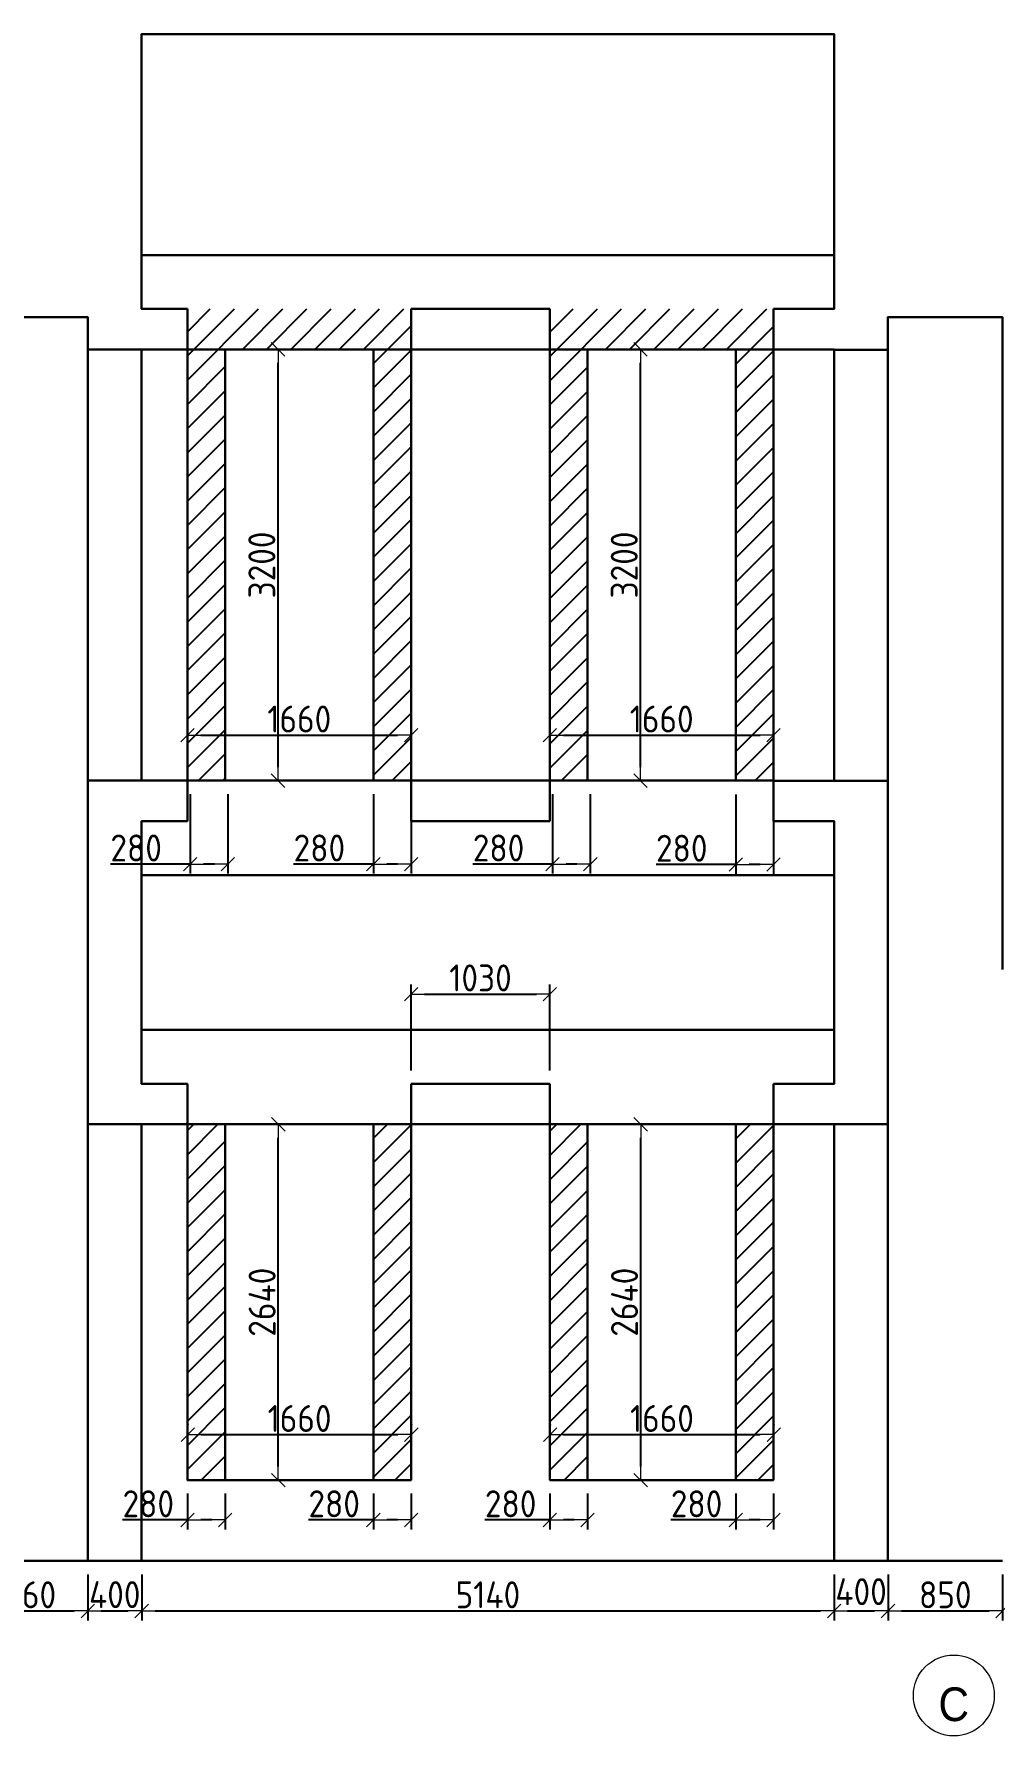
# Model space of a CAD drawing. Header units: millimetres. Extents: x 209 to 1046824, y -77613 to 504101.
# Drawn here: x 179922 to 187055, y -45284 to -32655 of the extents above; entities that cross this region are included whole.
import ezdxf

# ---------------------------------------------------------------- set-up
doc = ezdxf.new("R2010")
doc.units = ezdxf.units.MM
doc.layers.add('Оси-1', color=7, linetype='Continuous', lineweight=20, true_color=0xaaaaaa)
doc.layers.add('Оси-2', color=7, linetype='Continuous', lineweight=9, true_color=0xaaaaaa)
for name, color, linetype, lineweight in [('Основные линии', 7, 'Continuous', 30), ('Размеры', 7, 'Continuous', 15), ('Таблица', 7, 'Continuous', 15), ('Штриховка', 7, 'Continuous', 25)]:
    doc.layers.add(name, color=color, linetype=linetype, lineweight=lineweight)
doc.styles.add('Arial', font='arial.ttf', dxfattribs={"width": 0.9, "height": 500})
doc.styles.add('СПДС', font='isocpeur.ttf', dxfattribs={"width": 0.9})
doc.dimstyles.new('Размера А3', dxfattribs={"dimtxt": 200, "dimasz": 100, "dimexe": 70, "dimexo": 100, "dimgap": 20, "dimtad": 1, "dimdec": 0, "dimrnd": 10, "dimzin": 0, "dimdsep": 46, "dimtxsty": 'СПДС', "dimblk": 'ARROWHEAD_6', "dimcen": 1, "dimclrd": 256, "dimclre": 256, "dimclrt": 256, "dimazin": 0, "dimtfac": 1, "dimtdec": 0, "dimtmove": 2, "dimatfit": 3, "dimfxl": 1, "dimtolj": 1, "dimtzin": 0, "dimarcsym": 0})

# ---------------------------------------------------------------- blocks, each defined once
blk = doc.blocks.new('ARROWHEAD_6')
at = {"color": 0, "linetype": 'Continuous'}
for p, q in [((0, 0), (-1, 0)), ((-0.5, -0.5), (0.5, 0.5))]:
    blk.add_line(p, q, dxfattribs=at)
blk = doc.blocks.new('*D596')
at = {"layer": 'Defpoints', "color": 0, "transparency": 16777216}
for p in [(181534, -34995), (181733, -34995), (181534, -38195)]:
    blk.add_point(p, dxfattribs=at)
at = {"layer": 'Размеры', "lineweight": -2, "transparency": 16777216}
for p, q in [((181634, -34995), (181803, -34995)), ((181733, -38095), (181733, -35095)), ((181634, -38195), (181803, -38195))]:
    blk.add_line(p, q, dxfattribs=at)
at = {"layer": 'Размеры', "lineweight": -2, "transparency": 16777216, "xscale": 100, "yscale": 100, "zscale": 100}
for p, rotation in [((181733, -34995), 90), ((181733, -38195), 270)]:
    blk.add_blockref('ARROWHEAD_6', p, dxfattribs=dict(at, rotation=rotation))
at = {"layer": 'Размеры', "lineweight": 15, "transparency": 16777216, "insert": (181613, -36595), "char_height": 200, "attachment_point": 5, "rotation": 90, "style": 'СПДС'}
blk.add_mtext('\\A1;3200', dxfattribs=at)
blk = doc.blocks.new('*D597')
at = {"layer": 'Defpoints', "color": 0, "transparency": 16777216}
for p in [(184224, -34995), (184423, -34995), (184224, -38195)]:
    blk.add_point(p, dxfattribs=at)
at = {"layer": 'Размеры', "lineweight": -2, "transparency": 16777216}
for p, q in [((184324, -34995), (184493, -34995)), ((184423, -38095), (184423, -35095)), ((184324, -38195), (184493, -38195))]:
    blk.add_line(p, q, dxfattribs=at)
at = {"layer": 'Размеры', "lineweight": -2, "transparency": 16777216, "xscale": 100, "yscale": 100, "zscale": 100}
for p, rotation in [((184423, -34995), 90), ((184423, -38195), 270)]:
    blk.add_blockref('ARROWHEAD_6', p, dxfattribs=dict(at, rotation=rotation))
at = {"layer": 'Размеры', "lineweight": 15, "transparency": 16777216, "insert": (184303, -36595), "char_height": 200, "attachment_point": 5, "rotation": 90, "style": 'СПДС'}
blk.add_mtext('\\A1;3200', dxfattribs=at)
blk = doc.blocks.new('*D626')
at = {"layer": 'Defpoints', "color": 0, "transparency": 16777216}
for p in [(181061, -37883), (182721, -37858), (182721, -37883)]:
    blk.add_point(p, dxfattribs=at)
at = {"layer": 'Размеры', "lineweight": -2, "transparency": 16777216}
for p, q in [((181061, -37783), (181061, -37788)), ((181161, -37858), (182621, -37858)), ((182721, -37783), (182721, -37788))]:
    blk.add_line(p, q, dxfattribs=at)
at = {"layer": 'Размеры', "lineweight": -2, "transparency": 16777216, "xscale": 100, "yscale": 100, "zscale": 100, "rotation": 180}
blk.add_blockref('ARROWHEAD_6', (181061, -37858), dxfattribs=at)
at = {"layer": 'Размеры', "lineweight": -2, "transparency": 16777216, "xscale": 100, "yscale": 100, "zscale": 100}
blk.add_blockref('ARROWHEAD_6', (182721, -37858), dxfattribs=at)
at = {"layer": 'Размеры', "lineweight": 15, "transparency": 16777216, "insert": (181891, -37738), "char_height": 200, "attachment_point": 5, "style": 'СПДС'}
blk.add_mtext('\\A1;1660', dxfattribs=at)
blk = doc.blocks.new('*D607')
at = {"layer": 'Defpoints', "color": 0, "transparency": 16777216}
for p in [(182723, -43048), (181063, -43073), (182723, -43073)]:
    blk.add_point(p, dxfattribs=at)
at = {"layer": 'Размеры', "lineweight": -2, "transparency": 16777216}
for p, q in [((181063, -42973), (181063, -42978)), ((181163, -43048), (182623, -43048)), ((182723, -42973), (182723, -42978))]:
    blk.add_line(p, q, dxfattribs=at)
at = {"layer": 'Размеры', "lineweight": -2, "transparency": 16777216, "xscale": 100, "yscale": 100, "zscale": 100, "rotation": 180}
blk.add_blockref('ARROWHEAD_6', (181063, -43048), dxfattribs=at)
at = {"layer": 'Размеры', "lineweight": -2, "transparency": 16777216, "xscale": 100, "yscale": 100, "zscale": 100}
blk.add_blockref('ARROWHEAD_6', (182723, -43048), dxfattribs=at)
at = {"layer": 'Размеры', "lineweight": 15, "transparency": 16777216, "insert": (181893, -42928), "char_height": 200, "attachment_point": 5, "style": 'СПДС'}
blk.add_mtext('\\A1;1660', dxfattribs=at)
blk = doc.blocks.new('*D608')
at = {"layer": 'Defpoints', "color": 0, "transparency": 16777216}
for p in [(181537, -40745), (181735, -40745), (181537, -43385)]:
    blk.add_point(p, dxfattribs=at)
at = {"layer": 'Размеры', "lineweight": -2, "transparency": 16777216}
for p, q in [((181637, -40745), (181805, -40745)), ((181735, -43285), (181735, -40845)), ((181637, -43385), (181805, -43385))]:
    blk.add_line(p, q, dxfattribs=at)
at = {"layer": 'Размеры', "lineweight": -2, "transparency": 16777216, "xscale": 100, "yscale": 100, "zscale": 100}
for p, rotation in [((181735, -40745), 90), ((181735, -43385), 270)]:
    blk.add_blockref('ARROWHEAD_6', p, dxfattribs=dict(at, rotation=rotation))
at = {"layer": 'Размеры', "lineweight": 15, "transparency": 16777216, "insert": (181615, -42065), "char_height": 200, "attachment_point": 5, "rotation": 90, "style": 'СПДС'}
blk.add_mtext('\\A1;2640', dxfattribs=at)
blk = doc.blocks.new('*D609')
at = {"layer": 'Defpoints', "color": 0, "transparency": 16777216}
for p in [(181537, -40745), (181735, -40745), (181537, -43385)]:
    blk.add_point(p, dxfattribs=at)
at = {"layer": 'Размеры', "lineweight": -2, "transparency": 16777216}
for p, q in [((181637, -40745), (181805, -40745)), ((181735, -43285), (181735, -40845)), ((181637, -43385), (181805, -43385))]:
    blk.add_line(p, q, dxfattribs=at)
at = {"layer": 'Размеры', "lineweight": -2, "transparency": 16777216, "xscale": 100, "yscale": 100, "zscale": 100}
for p, rotation in [((181735, -40745), 90), ((181735, -43385), 270)]:
    blk.add_blockref('ARROWHEAD_6', p, dxfattribs=dict(at, rotation=rotation))
at = {"layer": 'Размеры', "lineweight": 15, "transparency": 16777216, "insert": (181615, -42065), "char_height": 200, "attachment_point": 5, "rotation": 90, "style": 'СПДС'}
blk.add_mtext('\\A1;2640', dxfattribs=at)
blk = doc.blocks.new('*D610')
at = {"layer": 'Defpoints', "color": 0, "transparency": 16777216}
for p in [(185413, -43048), (183753, -43073), (185413, -43073)]:
    blk.add_point(p, dxfattribs=at)
at = {"layer": 'Размеры', "lineweight": -2, "transparency": 16777216}
for p, q in [((183753, -42973), (183753, -42978)), ((183853, -43048), (185313, -43048)), ((185413, -42973), (185413, -42978))]:
    blk.add_line(p, q, dxfattribs=at)
at = {"layer": 'Размеры', "lineweight": -2, "transparency": 16777216, "xscale": 100, "yscale": 100, "zscale": 100, "rotation": 180}
blk.add_blockref('ARROWHEAD_6', (183753, -43048), dxfattribs=at)
at = {"layer": 'Размеры', "lineweight": -2, "transparency": 16777216, "xscale": 100, "yscale": 100, "zscale": 100}
blk.add_blockref('ARROWHEAD_6', (185413, -43048), dxfattribs=at)
at = {"layer": 'Размеры', "lineweight": 15, "transparency": 16777216, "insert": (184583, -42928), "char_height": 200, "attachment_point": 5, "style": 'СПДС'}
blk.add_mtext('\\A1;1660', dxfattribs=at)
blk = doc.blocks.new('*D611')
at = {"layer": 'Defpoints', "color": 0, "transparency": 16777216}
for p in [(184227, -40745), (184425, -40745), (184227, -43385)]:
    blk.add_point(p, dxfattribs=at)
at = {"layer": 'Размеры', "lineweight": -2, "transparency": 16777216}
for p, q in [((184327, -40745), (184495, -40745)), ((184425, -43285), (184425, -40845)), ((184327, -43385), (184495, -43385))]:
    blk.add_line(p, q, dxfattribs=at)
at = {"layer": 'Размеры', "lineweight": -2, "transparency": 16777216, "xscale": 100, "yscale": 100, "zscale": 100}
for p, rotation in [((184425, -40745), 90), ((184425, -43385), 270)]:
    blk.add_blockref('ARROWHEAD_6', p, dxfattribs=dict(at, rotation=rotation))
at = {"layer": 'Размеры', "lineweight": 15, "transparency": 16777216, "insert": (184305, -42065), "char_height": 200, "attachment_point": 5, "rotation": 90, "style": 'СПДС'}
blk.add_mtext('\\A1;2640', dxfattribs=at)
blk = doc.blocks.new('*D612')
at = {"layer": 'Defpoints', "color": 0, "transparency": 16777216}
for p in [(184227, -40745), (184425, -40745), (184227, -43385)]:
    blk.add_point(p, dxfattribs=at)
at = {"layer": 'Размеры', "lineweight": -2, "transparency": 16777216}
for p, q in [((184327, -40745), (184495, -40745)), ((184425, -43285), (184425, -40845)), ((184327, -43385), (184495, -43385))]:
    blk.add_line(p, q, dxfattribs=at)
at = {"layer": 'Размеры', "lineweight": -2, "transparency": 16777216, "xscale": 100, "yscale": 100, "zscale": 100}
for p, rotation in [((184425, -40745), 90), ((184425, -43385), 270)]:
    blk.add_blockref('ARROWHEAD_6', p, dxfattribs=dict(at, rotation=rotation))
at = {"layer": 'Размеры', "lineweight": 15, "transparency": 16777216, "insert": (184305, -42065), "char_height": 200, "attachment_point": 5, "rotation": 90, "style": 'СПДС'}
blk.add_mtext('\\A1;2640', dxfattribs=at)
blk = doc.blocks.new('*D623')
at = {"layer": 'Defpoints', "color": 0, "transparency": 16777216}
for p in [(183751, -37883), (185411, -37858), (185411, -37883)]:
    blk.add_point(p, dxfattribs=at)
at = {"layer": 'Размеры', "lineweight": -2, "transparency": 16777216}
for p, q in [((183751, -37783), (183751, -37788)), ((183851, -37858), (185311, -37858)), ((185411, -37783), (185411, -37788))]:
    blk.add_line(p, q, dxfattribs=at)
at = {"layer": 'Размеры', "lineweight": -2, "transparency": 16777216, "xscale": 100, "yscale": 100, "zscale": 100, "rotation": 180}
blk.add_blockref('ARROWHEAD_6', (183751, -37858), dxfattribs=at)
at = {"layer": 'Размеры', "lineweight": -2, "transparency": 16777216, "xscale": 100, "yscale": 100, "zscale": 100}
blk.add_blockref('ARROWHEAD_6', (185411, -37858), dxfattribs=at)
at = {"layer": 'Размеры', "lineweight": 15, "transparency": 16777216, "insert": (184581, -37738), "char_height": 200, "attachment_point": 5, "style": 'СПДС'}
blk.add_mtext('\\A1;1660', dxfattribs=at)
blk = doc.blocks.new('*D679')
at = {"layer": 'Defpoints', "color": 0, "transparency": 16777216}
for p in [(180321, -43985), (180721, -43985), (180721, -44356)]:
    blk.add_point(p, dxfattribs=at)
at = {"layer": 'Размеры', "lineweight": -2, "transparency": 16777216}
for p, q in [((180321, -44085), (180321, -44426)), ((180721, -44085), (180721, -44426)), ((180421, -44356), (180621, -44356))]:
    blk.add_line(p, q, dxfattribs=at)
at = {"layer": 'Размеры', "lineweight": -2, "transparency": 16777216, "xscale": 100, "yscale": 100, "zscale": 100, "rotation": 180}
blk.add_blockref('ARROWHEAD_6', (180321, -44356), dxfattribs=at)
at = {"layer": 'Размеры', "lineweight": -2, "transparency": 16777216, "xscale": 100, "yscale": 100, "zscale": 100}
blk.add_blockref('ARROWHEAD_6', (180721, -44356), dxfattribs=at)
at = {"layer": 'Размеры', "lineweight": 15, "transparency": 16777216, "insert": (180521, -44235), "char_height": 200, "attachment_point": 5, "style": 'СПДС'}
blk.add_mtext('\\A1;400', dxfattribs=at)
blk = doc.blocks.new('*D680')
at = {"layer": 'Defpoints', "color": 0, "transparency": 16777216}
for p in [(180721, -43985), (185861, -43985), (185861, -44356)]:
    blk.add_point(p, dxfattribs=at)
at = {"layer": 'Размеры', "lineweight": -2, "transparency": 16777216}
for p, q in [((180721, -44085), (180721, -44426)), ((185861, -44085), (185861, -44426)), ((180821, -44356), (185761, -44356))]:
    blk.add_line(p, q, dxfattribs=at)
at = {"layer": 'Размеры', "lineweight": -2, "transparency": 16777216, "xscale": 100, "yscale": 100, "zscale": 100, "rotation": 180}
blk.add_blockref('ARROWHEAD_6', (180721, -44356), dxfattribs=at)
at = {"layer": 'Размеры', "lineweight": -2, "transparency": 16777216, "xscale": 100, "yscale": 100, "zscale": 100}
blk.add_blockref('ARROWHEAD_6', (185861, -44356), dxfattribs=at)
at = {"layer": 'Размеры', "lineweight": 15, "transparency": 16777216, "insert": (183291, -44236), "char_height": 200, "attachment_point": 5, "style": 'СПДС'}
blk.add_mtext('\\A1;5140', dxfattribs=at)
blk = doc.blocks.new('*D681')
at = {"layer": 'Defpoints', "color": 0, "transparency": 16777216}
for p in [(185861, -43985), (186261, -43985), (186261, -44356)]:
    blk.add_point(p, dxfattribs=at)
at = {"layer": 'Размеры', "lineweight": -2, "transparency": 16777216}
for p, q in [((185861, -44085), (185861, -44426)), ((186261, -44085), (186261, -44426)), ((185961, -44356), (186161, -44356))]:
    blk.add_line(p, q, dxfattribs=at)
at = {"layer": 'Размеры', "lineweight": -2, "transparency": 16777216, "xscale": 100, "yscale": 100, "zscale": 100, "rotation": 180}
blk.add_blockref('ARROWHEAD_6', (185861, -44356), dxfattribs=at)
at = {"layer": 'Размеры', "lineweight": -2, "transparency": 16777216, "xscale": 100, "yscale": 100, "zscale": 100}
blk.add_blockref('ARROWHEAD_6', (186261, -44356), dxfattribs=at)
at = {"layer": 'Размеры', "lineweight": 15, "transparency": 16777216, "insert": (186061, -44213), "char_height": 200, "attachment_point": 5, "style": 'СПДС'}
blk.add_mtext('\\A1;400', dxfattribs=at)
blk = doc.blocks.new('*D682')
at = {"layer": 'Defpoints', "color": 0, "transparency": 16777216}
for p in [(186261, -43985), (187111, -43985), (187111, -44356)]:
    blk.add_point(p, dxfattribs=at)
at = {"layer": 'Размеры', "lineweight": -2, "transparency": 16777216}
for p, q in [((186261, -44085), (186261, -44426)), ((187111, -44085), (187111, -44426)), ((186361, -44356), (187011, -44356))]:
    blk.add_line(p, q, dxfattribs=at)
at = {"layer": 'Размеры', "lineweight": -2, "transparency": 16777216, "xscale": 100, "yscale": 100, "zscale": 100, "rotation": 180}
blk.add_blockref('ARROWHEAD_6', (186261, -44356), dxfattribs=at)
at = {"layer": 'Размеры', "lineweight": -2, "transparency": 16777216, "xscale": 100, "yscale": 100, "zscale": 100}
blk.add_blockref('ARROWHEAD_6', (187111, -44356), dxfattribs=at)
at = {"layer": 'Размеры', "lineweight": 15, "transparency": 16777216, "insert": (186686, -44236), "char_height": 200, "attachment_point": 5, "style": 'СПДС'}
blk.add_mtext('\\A1;850', dxfattribs=at)
blk = doc.blocks.new('*D667')
at = {"layer": 'Defpoints', "color": 0, "transparency": 16777216}
for p in [(183751, -39779), (182721, -40445), (183751, -40445)]:
    blk.add_point(p, dxfattribs=at)
at = {"layer": 'Размеры', "lineweight": -2, "transparency": 16777216}
for p, q in [((182721, -40345), (182721, -39709)), ((182821, -39779), (183651, -39779)), ((183751, -40345), (183751, -39709))]:
    blk.add_line(p, q, dxfattribs=at)
at = {"layer": 'Размеры', "lineweight": -2, "transparency": 16777216, "xscale": 100, "yscale": 100, "zscale": 100, "rotation": 180}
blk.add_blockref('ARROWHEAD_6', (182721, -39779), dxfattribs=at)
at = {"layer": 'Размеры', "lineweight": -2, "transparency": 16777216, "xscale": 100, "yscale": 100, "zscale": 100}
blk.add_blockref('ARROWHEAD_6', (183751, -39779), dxfattribs=at)
at = {"layer": 'Размеры', "lineweight": 15, "transparency": 16777216, "insert": (183236, -39659), "char_height": 200, "attachment_point": 5, "style": 'СПДС'}
blk.add_mtext('\\A1;1030', dxfattribs=at)
blk = doc.blocks.new('Ось сетки - Круг_Ø6_00__ISO-2_5_0_9K_-17386508-АИ_План этажа Радиаторы_2')
at = {"layer": 'Оси-1'}
blk.add_circle((0, 0), 3, dxfattribs=at)
blk = doc.blocks.new('*D699')
at = {"layer": 'Defpoints', "color": 0, "transparency": 16777216}
for p in [(179461, -43985), (180321, -43985), (180321, -44356)]:
    blk.add_point(p, dxfattribs=at)
at = {"layer": 'Таблица', "lineweight": -2, "transparency": 16777216}
for p, q in [((179461, -44085), (179461, -44426)), ((180321, -44085), (180321, -44426)), ((179561, -44356), (180221, -44356))]:
    blk.add_line(p, q, dxfattribs=at)
at = {"layer": 'Таблица', "lineweight": -2, "transparency": 16777216, "xscale": 100, "yscale": 100, "zscale": 100, "rotation": 180}
blk.add_blockref('ARROWHEAD_6', (179461, -44356), dxfattribs=at)
at = {"layer": 'Таблица', "lineweight": -2, "transparency": 16777216, "xscale": 100, "yscale": 100, "zscale": 100}
blk.add_blockref('ARROWHEAD_6', (180321, -44356), dxfattribs=at)
at = {"layer": 'Таблица', "transparency": 16777216, "insert": (179891, -44236), "char_height": 200, "attachment_point": 5, "style": 'СПДС'}
blk.add_mtext('\\A1;860', dxfattribs=at)
blk = doc.blocks.new('*D716')
at = {"layer": 'Defpoints', "color": 0, "transparency": 16777216}
for p in [(181081, -38195), (181361, -38195), (181361, -38815)]:
    blk.add_point(p, dxfattribs=at)
at = {"layer": 'Размеры', "lineweight": -2, "transparency": 16777216}
for p, q in [((181081, -38295), (181081, -38885)), ((181361, -38295), (181361, -38885)), ((181081, -38815), (180489, -38815)), ((181261, -38815), (181181, -38815))]:
    blk.add_line(p, q, dxfattribs=at)
at = {"layer": 'Размеры', "lineweight": -2, "transparency": 16777216, "xscale": 100, "yscale": 100, "zscale": 100, "rotation": 180}
blk.add_blockref('ARROWHEAD_6', (181081, -38815), dxfattribs=at)
at = {"layer": 'Размеры', "lineweight": -2, "transparency": 16777216, "xscale": 100, "yscale": 100, "zscale": 100}
blk.add_blockref('ARROWHEAD_6', (181361, -38815), dxfattribs=at)
at = {"layer": 'Размеры', "transparency": 16777216, "insert": (180680, -38695), "char_height": 200, "attachment_point": 5, "style": 'СПДС'}
blk.add_mtext('\\A1;280', dxfattribs=at)
blk = doc.blocks.new('*D717')
at = {"layer": 'Defpoints', "color": 0, "transparency": 16777216}
for p in [(182441, -38195), (182721, -38195), (182721, -38815)]:
    blk.add_point(p, dxfattribs=at)
at = {"layer": 'Размеры', "lineweight": -2, "transparency": 16777216}
for p, q in [((182441, -38295), (182441, -38885)), ((182721, -38295), (182721, -38885)), ((182441, -38815), (181849, -38815)), ((182621, -38815), (182541, -38815))]:
    blk.add_line(p, q, dxfattribs=at)
at = {"layer": 'Размеры', "lineweight": -2, "transparency": 16777216, "xscale": 100, "yscale": 100, "zscale": 100, "rotation": 180}
blk.add_blockref('ARROWHEAD_6', (182441, -38815), dxfattribs=at)
at = {"layer": 'Размеры', "lineweight": -2, "transparency": 16777216, "xscale": 100, "yscale": 100, "zscale": 100}
blk.add_blockref('ARROWHEAD_6', (182721, -38815), dxfattribs=at)
at = {"layer": 'Размеры', "transparency": 16777216, "insert": (182040, -38695), "char_height": 200, "attachment_point": 5, "style": 'СПДС'}
blk.add_mtext('\\A1;280', dxfattribs=at)
blk = doc.blocks.new('*D718')
at = {"layer": 'Defpoints', "color": 0, "transparency": 16777216}
for p in [(183771, -38195), (184051, -38195), (184051, -38815)]:
    blk.add_point(p, dxfattribs=at)
at = {"layer": 'Размеры', "lineweight": -2, "transparency": 16777216}
for p, q in [((183771, -38295), (183771, -38885)), ((184051, -38295), (184051, -38885)), ((183771, -38815), (183179, -38815)), ((183951, -38815), (183871, -38815))]:
    blk.add_line(p, q, dxfattribs=at)
at = {"layer": 'Размеры', "lineweight": -2, "transparency": 16777216, "xscale": 100, "yscale": 100, "zscale": 100, "rotation": 180}
blk.add_blockref('ARROWHEAD_6', (183771, -38815), dxfattribs=at)
at = {"layer": 'Размеры', "lineweight": -2, "transparency": 16777216, "xscale": 100, "yscale": 100, "zscale": 100}
blk.add_blockref('ARROWHEAD_6', (184051, -38815), dxfattribs=at)
at = {"layer": 'Размеры', "transparency": 16777216, "insert": (183370, -38695), "char_height": 200, "attachment_point": 5, "style": 'СПДС'}
blk.add_mtext('\\A1;280', dxfattribs=at)
blk = doc.blocks.new('*D719')
at = {"layer": 'Defpoints', "color": 0, "transparency": 16777216}
for p in [(185131, -38197), (185411, -38197), (185411, -38817)]:
    blk.add_point(p, dxfattribs=at)
at = {"layer": 'Размеры', "lineweight": -2, "transparency": 16777216}
for p, q in [((185131, -38297), (185131, -38887)), ((185411, -38297), (185411, -38887)), ((185131, -38817), (184539, -38817)), ((185311, -38817), (185231, -38817))]:
    blk.add_line(p, q, dxfattribs=at)
at = {"layer": 'Размеры', "lineweight": -2, "transparency": 16777216, "xscale": 100, "yscale": 100, "zscale": 100, "rotation": 180}
blk.add_blockref('ARROWHEAD_6', (185131, -38817), dxfattribs=at)
at = {"layer": 'Размеры', "lineweight": -2, "transparency": 16777216, "xscale": 100, "yscale": 100, "zscale": 100}
blk.add_blockref('ARROWHEAD_6', (185411, -38817), dxfattribs=at)
at = {"layer": 'Размеры', "transparency": 16777216, "insert": (184730, -38697), "char_height": 200, "attachment_point": 5, "style": 'СПДС'}
blk.add_mtext('\\A1;280', dxfattribs=at)
blk = doc.blocks.new('*D732')
at = {"layer": 'Defpoints', "color": 0, "transparency": 16777216}
for p in [(182441, -43385), (182721, -43385), (182721, -43681)]:
    blk.add_point(p, dxfattribs=at)
at = {"layer": 'Размеры', "lineweight": -2, "transparency": 16777216}
for p, q in [((182441, -43485), (182441, -43751)), ((182721, -43485), (182721, -43751)), ((182441, -43681), (181959, -43681)), ((182621, -43681), (182541, -43681))]:
    blk.add_line(p, q, dxfattribs=at)
at = {"layer": 'Размеры', "lineweight": -2, "transparency": 16777216, "xscale": 100, "yscale": 100, "zscale": 100, "rotation": 180}
blk.add_blockref('ARROWHEAD_6', (182441, -43681), dxfattribs=at)
at = {"layer": 'Размеры', "lineweight": -2, "transparency": 16777216, "xscale": 100, "yscale": 100, "zscale": 100}
blk.add_blockref('ARROWHEAD_6', (182721, -43681), dxfattribs=at)
at = {"layer": 'Размеры', "transparency": 16777216, "insert": (182150, -43561), "char_height": 200, "attachment_point": 5, "style": 'СПДС'}
blk.add_mtext('\\A1;280', dxfattribs=at)
blk = doc.blocks.new('*D733')
at = {"layer": 'Defpoints', "color": 0, "transparency": 16777216}
for p in [(181061, -43385), (181341, -43385), (181341, -43681)]:
    blk.add_point(p, dxfattribs=at)
at = {"layer": 'Размеры', "lineweight": -2, "transparency": 16777216}
for p, q in [((181061, -43485), (181061, -43751)), ((181341, -43485), (181341, -43751)), ((181061, -43681), (180579, -43681)), ((181241, -43681), (181161, -43681))]:
    blk.add_line(p, q, dxfattribs=at)
at = {"layer": 'Размеры', "lineweight": -2, "transparency": 16777216, "xscale": 100, "yscale": 100, "zscale": 100, "rotation": 180}
blk.add_blockref('ARROWHEAD_6', (181061, -43681), dxfattribs=at)
at = {"layer": 'Размеры', "lineweight": -2, "transparency": 16777216, "xscale": 100, "yscale": 100, "zscale": 100}
blk.add_blockref('ARROWHEAD_6', (181341, -43681), dxfattribs=at)
at = {"layer": 'Размеры', "transparency": 16777216, "insert": (180770, -43561), "char_height": 200, "attachment_point": 5, "style": 'СПДС'}
blk.add_mtext('\\A1;280', dxfattribs=at)
blk = doc.blocks.new('*D734')
at = {"layer": 'Defpoints', "color": 0, "transparency": 16777216}
for p in [(183751, -43385), (184031, -43385), (184031, -43681)]:
    blk.add_point(p, dxfattribs=at)
at = {"layer": 'Размеры', "lineweight": -2, "transparency": 16777216}
for p, q in [((183751, -43485), (183751, -43751)), ((184031, -43485), (184031, -43751)), ((183751, -43681), (183269, -43681)), ((183931, -43681), (183851, -43681))]:
    blk.add_line(p, q, dxfattribs=at)
at = {"layer": 'Размеры', "lineweight": -2, "transparency": 16777216, "xscale": 100, "yscale": 100, "zscale": 100, "rotation": 180}
blk.add_blockref('ARROWHEAD_6', (183751, -43681), dxfattribs=at)
at = {"layer": 'Размеры', "lineweight": -2, "transparency": 16777216, "xscale": 100, "yscale": 100, "zscale": 100}
blk.add_blockref('ARROWHEAD_6', (184031, -43681), dxfattribs=at)
at = {"layer": 'Размеры', "transparency": 16777216, "insert": (183460, -43561), "char_height": 200, "attachment_point": 5, "style": 'СПДС'}
blk.add_mtext('\\A1;280', dxfattribs=at)
blk = doc.blocks.new('*D735')
at = {"layer": 'Defpoints', "color": 0, "transparency": 16777216}
for p in [(185131, -43385), (185411, -43385), (185411, -43681)]:
    blk.add_point(p, dxfattribs=at)
at = {"layer": 'Размеры', "lineweight": -2, "transparency": 16777216}
for p, q in [((185131, -43485), (185131, -43751)), ((185411, -43485), (185411, -43751)), ((185131, -43681), (184649, -43681)), ((185311, -43681), (185231, -43681))]:
    blk.add_line(p, q, dxfattribs=at)
at = {"layer": 'Размеры', "lineweight": -2, "transparency": 16777216, "xscale": 100, "yscale": 100, "zscale": 100, "rotation": 180}
blk.add_blockref('ARROWHEAD_6', (185131, -43681), dxfattribs=at)
at = {"layer": 'Размеры', "lineweight": -2, "transparency": 16777216, "xscale": 100, "yscale": 100, "zscale": 100}
blk.add_blockref('ARROWHEAD_6', (185411, -43681), dxfattribs=at)
at = {"layer": 'Размеры', "transparency": 16777216, "insert": (184840, -43561), "char_height": 200, "attachment_point": 5, "style": 'СПДС'}
blk.add_mtext('\\A1;280', dxfattribs=at)

msp = doc.modelspace()

# ---------------------------------------------------------------- hatches: boundary and pattern name
at = {"layer": 'Штриховка', "transparency": 33554559}
h = msp.add_hatch(dxfattribs=at)
h.set_pattern_fill('ANSI31', color=5, scale=40.0073)
h.paths.add_polyline_path([(168014.7, -34995.3), (167734.7, -34995.3), (167734.7, -38195.3), (168014.7, -38195.3)])
h.paths.add_polyline_path([(169394.7, -34695.3), (167734.7, -34695.3), (167734.7, -34995.3), (169394.7, -34995.3)])
h.paths.add_polyline_path([(169394.7, -34995.3), (169114.7, -34995.3), (169114.7, -38195.3), (169394.7, -38195.3)])
h.paths.add_polyline_path([(170605.7, -34995.3), (170325.7, -34995.3), (170325.7, -38195.3), (170605.7, -38195.3)])
h.paths.add_polyline_path([(171985.7, -34695.3), (170325.7, -34695.3), (170325.7, -34995.3), (170605.7, -34995.3), (171985.7, -34995.3)])
h.paths.add_polyline_path([(171985.7, -34995.3), (171705.7, -34995.3), (171705.7, -38195.3), (171985.7, -38195.3)])
h.paths.add_polyline_path([(174660.7, -34995.3), (174380.7, -34995.3), (174380.7, -38195.3), (174660.7, -38195.3)])
h.paths.add_polyline_path([(176040.7, -34695.3), (174380.7, -34695.3), (174380.7, -34995.3), (176040.7, -34995.3)])
h.paths.add_polyline_path([(176040.7, -34995.3), (175760.7, -34995.3), (175760.7, -38195.3), (176040.7, -38195.3)])
h.paths.add_polyline_path([(177350.7, -34995.3), (177070.7, -34995.3), (177070.7, -38195.3), (177350.7, -38195.3)])
h.paths.add_polyline_path([(178730.7, -34695.3), (177070.7, -34695.3), (177070.7, -34995.3), (178730.7, -34995.3)])
h.paths.add_polyline_path([(178730.7, -34995.3), (178450.7, -34995.3), (178450.7, -38195.3), (178730.7, -38195.3)])
h.paths.add_polyline_path([(181340.7, -34995.3), (181060.7, -34995.3), (181060.7, -38195.3), (181340.7, -38195.3)])
h.paths.add_polyline_path([(182720.7, -34695.3), (181060.7, -34695.3), (181060.7, -34995.3), (182720.7, -34995.3)])
h.paths.add_polyline_path([(182720.7, -34995.3), (182440.7, -34995.3), (182440.7, -38195.3), (182720.7, -38195.3)])
h.paths.add_polyline_path([(184030.7, -34995.3), (183750.7, -34995.3), (183750.7, -38195.3), (184030.7, -38195.3)])
h.paths.add_polyline_path([(185410.7, -34695.3), (183750.7, -34695.3), (183750.7, -34995.3), (185410.7, -34995.3)])
h.paths.add_polyline_path([(185410.7, -34995.3), (185130.7, -34995.3), (185130.7, -38195.3), (185410.7, -38195.3)])
h.paths.add_polyline_path([(188010.7, -34995.3), (187730.7, -34995.3), (187730.7, -38195.3), (188010.7, -38195.3)])
h.paths.add_polyline_path([(189390.7, -34695.3), (187730.7, -34695.3), (187730.7, -34995.3), (189390.7, -34995.3)])
h.paths.add_polyline_path([(189390.7, -34995.3), (189110.7, -34995.3), (189110.7, -38195.3), (189390.7, -38195.3)])
h.paths.add_polyline_path([(190720.7, -34995.3), (190440.7, -34995.3), (190440.7, -38195.3), (190720.7, -38195.3)])
h.paths.add_polyline_path([(192100.7, -34695.3), (190440.7, -34695.3), (190440.7, -34995.3), (190720.7, -34995.3), (192100.7, -34995.3)])
h.paths.add_polyline_path([(192100.7, -34995.3), (191820.7, -34995.3), (191820.7, -38195.3), (192100.7, -38195.3)])
h.paths.add_polyline_path([(194695.1, -34995.3), (194415.1, -34995.3), (194415.1, -38195.3), (194695.1, -38195.3)])
h.paths.add_polyline_path([(196075.1, -34695.3), (194415.1, -34695.3), (194415.1, -34995.3), (196075.1, -34995.3)])
h.paths.add_polyline_path([(196075.1, -34995.3), (195795.1, -34995.3), (195795.1, -38195.3), (196075.1, -38195.3)])
h.paths.add_polyline_path([(197530.7, -34995.3), (197250.7, -34995.3), (197250.7, -38195.3), (197530.7, -38195.3)])
h.paths.add_polyline_path([(198910.7, -34695.3), (197250.7, -34695.3), (197250.7, -34995.3), (198910.7, -34995.3)])
h.paths.add_polyline_path([(198910.7, -34995.3), (198630.7, -34995.3), (198630.7, -38195.3), (198910.7, -38195.3)])
h.paths.add_polyline_path([(168014.7, -40745.3), (167734.7, -40745.3), (167734.7, -43385.3), (168014.7, -43385.3)])
h.paths.add_polyline_path([(169394.7, -40745.3), (169114.7, -40745.3), (169114.7, -43385.3), (169394.7, -43385.3)])
h.paths.add_polyline_path([(170605.7, -40745.3), (170325.7, -40745.3), (170325.7, -43385.3), (170605.7, -43385.3)])
h.paths.add_polyline_path([(171985.7, -40745.3), (171705.7, -40745.3), (171705.7, -43385.3), (171985.7, -43385.3)])
h.paths.add_polyline_path([(174660.7, -40745.3), (174380.7, -40745.3), (174380.7, -43385.3), (174660.7, -43385.3)])
h.paths.add_polyline_path([(176040.7, -40745.3), (175760.7, -40745.3), (175760.7, -43385.3), (176040.7, -43385.3)])
h.paths.add_polyline_path([(181340.7, -40745.3), (181060.7, -40745.3), (181060.7, -43385.3), (181340.7, -43385.3)])
h.paths.add_polyline_path([(182720.7, -40745.3), (182440.7, -40745.3), (182440.7, -43385.3), (182720.7, -43385.3)])
h.paths.add_polyline_path([(184030.7, -40745.3), (183750.7, -40745.3), (183750.7, -43385.3), (184030.7, -43385.3)])
h.paths.add_polyline_path([(185410.7, -40745.3), (185130.7, -40745.3), (185130.7, -43385.3), (185410.7, -43385.3)])
h.paths.add_polyline_path([(189390.7, -40745.3), (189110.7, -40745.3), (189110.7, -43385.3), (189390.7, -43385.3)])
h.paths.add_polyline_path([(188010.7, -40745.3), (187730.7, -40745.3), (187730.7, -43385.3), (188010.7, -43385.3)])
h.paths.add_polyline_path([(190720.7, -40745.3), (190440.7, -40745.3), (190440.7, -43385.3), (190720.7, -43385.3)])
h.paths.add_polyline_path([(192100.7, -40745.3), (191820.7, -40745.3), (191820.7, -43385.3), (192100.7, -43385.3)])
h.paths.add_polyline_path([(194695.1, -40745.3), (194415.1, -40745.3), (194415.1, -43385.3), (194695.1, -43385.3)])
h.paths.add_polyline_path([(196075.1, -40745.3), (195795.1, -40745.3), (195795.1, -43385.3), (196075.1, -43385.3)])
h.paths.add_polyline_path([(197530.7, -40745.3), (197250.7, -40745.3), (197250.7, -43385.3), (197530.7, -43385.3)])
h.paths.add_polyline_path([(198910.7, -40745.3), (198630.7, -40745.3), (198630.7, -43385.3), (198910.7, -43385.3)])
h.paths.add_polyline_path([(177070.7, -40745.3), (177350.7, -40745.3), (177350.7, -43385.3), (177070.7, -43385.3)])
h.paths.add_polyline_path([(178450.7, -40745.3), (178730.7, -40745.3), (178730.7, -43385.3), (178450.7, -43385.3)])

# ---------------------------------------------------------------- linework, layer by layer
at = {"layer": 'Основные линии'}
for p, q in [((181060.7, -38195.3), (181060.7, -34995.3)), ((181060.7, -34995.3), (181060.7, -38195.3)), ((181340.7, -38195.3), (181340.7, -34995.3)), ((182440.7, -34995.3), (182440.7, -38195.3)), ((182720.7, -34995.3), (182720.7, -38195.3)), ((182720.7, -38195.3), (182720.7, -34995.3)), ((183750.7, -38195.3), (183750.7, -34995.3)), ((183750.7, -34995.3), (183750.7, -38195.3)), ((184030.7, -38195.3), (184030.7, -34995.3)), ((185130.7, -34995.3), (185130.7, -38195.3)), ((185410.7, -34995.3), (185410.7, -38195.3)), ((185410.7, -38195.3), (185410.7, -34995.3)), ((182720.7, -38195.3), (181060.7, -38195.3)), ((181060.7, -38195.3), (181360.7, -38195.3)), ((182420.7, -38195.3), (182720.7, -38195.3)), ((185410.7, -38195.3), (183750.7, -38195.3)), ((183750.7, -38195.3), (184050.7, -38195.3)), ((185110.7, -38195.3), (185410.7, -38195.3)), ((180320.7, -43985.3), (179460.7, -43985.3)), ((180320.7, -43985.3), (180720.7, -43985.3)), ((185860.7, -43985.3), (180720.7, -43985.3)), ((186260.7, -43985.3), (185860.7, -43985.3)), ((187110.7, -43985.3), (186260.7, -43985.3))]:
    msp.add_line(p, q, dxfattribs=at)
for points in [[(185860.7, -34295.3), (180720.7, -34295.3), (180720.7, -32655.3), (185860.7, -32655.3)], [(180720.7, -38195.3), (180320.7, -38195.3), (180320.7, -34995.3), (180720.7, -34995.3)], [(180720.7, -34995.3), (181060.7, -34995.3), (181060.7, -38195.3), (180720.7, -38195.3)], [(182720.7, -34995.3), (183750.7, -34995.3), (183750.7, -38195.3), (182720.7, -38195.3)], [(185860.7, -38197.5), (185410.7, -38197.5), (185410.7, -34995.3), (185860.7, -34995.3)], [(185860.7, -34997.5), (186260.7, -34997.5), (186260.7, -38197.5), (185860.7, -38197.5)], [(185860.7, -40045.3), (180720.7, -40045.3), (180720.7, -38895.3), (185860.7, -38895.3)], [(180720.7, -40745.3), (180320.7, -40745.3), (180320.7, -43985.3), (180720.7, -43985.3)], [(180720.7, -40745.3), (185860.7, -40745.3), (185860.7, -43985.3), (180720.7, -43985.3)], [(182720.7, -43385.3), (181060.7, -43385.3), (181060.7, -40745.3), (182720.7, -40745.3)], [(181060.7, -40745.3), (181340.7, -40745.3), (181340.7, -43385.3), (181060.7, -43385.3)], [(182440.7, -40745.3), (182720.7, -40745.3), (182720.7, -43385.3), (182440.7, -43385.3)], [(185410.7, -43385.3), (183750.7, -43385.3), (183750.7, -40745.3), (185410.7, -40745.3)], [(183750.7, -40745.3), (184030.7, -40745.3), (184030.7, -43385.3), (183750.7, -43385.3)], [(185130.7, -40745.3), (185410.7, -40745.3), (185410.7, -43385.3), (185130.7, -43385.3)], [(186260.7, -43985.3), (185860.7, -43985.3), (185860.7, -40745.3), (186260.7, -40745.3)]]:
    msp.add_lwpolyline(points, close=True, dxfattribs=at)
for points in [[(185410.7, -34695.3), (185860.7, -34695.3), (185860.7, -34295.3), (180720.7, -34295.3), (180720.7, -34695.3), (181060.7, -34695.3)], [(181060.7, -34695.3), (181060.7, -34995.3), (182720.7, -34995.3), (182720.7, -34695.3)], [(182720.7, -34695.3), (183750.7, -34695.3)], [(183750.7, -34695.3), (183750.7, -34995.3), (185410.7, -34995.3), (185410.7, -34695.3)], [(179460.7, -39595.3), (179460.7, -34755.3), (180320.7, -34755.3), (180320.7, -39595.3)], [(186260.7, -39595.3), (186260.7, -34755.3), (187110.7, -34755.3), (187110.7, -39595.3)], [(181060.7, -38495.3), (181060.7, -38195.3), (182720.7, -38195.3), (182720.7, -38495.3)], [(183750.7, -38495.3), (183750.7, -38195.3), (185410.7, -38195.3), (185410.7, -38495.3)], [(185410.7, -38495.3), (185860.7, -38495.3), (185860.7, -38895.3), (180720.7, -38895.3), (180720.7, -38495.3), (181060.7, -38495.3)], [(182720.7, -38495.3), (183750.7, -38495.3)], [(180320.7, -40745.3), (180320.7, -39595.3)], [(186260.7, -39595.3), (186260.7, -40745.3)], [(185410.7, -40445.3), (185860.7, -40445.3), (185860.7, -40045.3), (180720.7, -40045.3), (180720.7, -40445.3), (181060.7, -40445.3)], [(181060.7, -40445.3), (181060.7, -40745.3), (182720.7, -40745.3), (182720.7, -40445.3)], [(182720.7, -40445.3), (183750.7, -40445.3)], [(183750.7, -40445.3), (183750.7, -40745.3), (185410.7, -40745.3), (185410.7, -40445.3)]]:
    msp.add_lwpolyline(points, dxfattribs=at)

# ---------------------------------------------------------------- block references
at = {"layer": 'Оси-1', "xscale": 100, "yscale": 100, "zscale": 100, "rotation": 179.9999999999998}
msp.add_blockref('Ось сетки - Круг_Ø6_00__ISO-2_5_0_9K_-17386508-АИ_План этажа Радиаторы_2', (186749.3, -44983.6), dxfattribs=at)

# ---------------------------------------------------------------- texts
at = {"layer": 'Оси-2', "insert": (186749, -45050), "char_height": 250, "width": 428.4, "attachment_point": 5, "line_spacing_factor": 0.936439, "style": 'Arial'}
msp.add_mtext('\\pxqc,t4.572,9.144,13.716,18.288,22.86,27.432,32.004,36.576,41.148,45.72,50.292,54.864,59.436,64.008,68.58,73.152,77.724,82.296,86.868,91.44,96.012,100.584,105.156,109.728,114.3,118.872,123.444,128.016,132.588,137.16,141.732,146.304;С', dxfattribs=at)

# ---------------------------------------------------------------- dimensions: what is measured, and where the dimension line sits
at = {"layer": 'Размеры', "lineweight": 15}
for base, p1, p2, picture, middle in [((181732.6, -34995.3), (181534.2, -38195.3), (181534.2, -34995.3), '*D596', (181612.6, -36595.3)), ((184422.6, -34995.3), (184224.2, -38195.3), (184224.2, -34995.3), '*D597', (184302.6, -36595.3)), ((181735.2, -40745.3), (181536.8, -43385.3), (181536.8, -40745.3), '*D608', (181615.2, -42065.3)), ((181735.2, -40745.3), (181536.8, -43385.3), (181536.8, -40745.3), '*D609', (181615.2, -42065.3)), ((184425.2, -40745.3), (184226.8, -43385.3), (184226.8, -40745.3), '*D611', (184305.2, -42065.3)), ((184425.2, -40745.3), (184226.8, -43385.3), (184226.8, -40745.3), '*D612', (184305.2, -42065.3))]:
    dim = msp.add_linear_dim(base=base, p1=p1, p2=p2, angle=90, dimstyle='Размера А3', dxfattribs=at)
    dim.commit()
    dim.dimension.update_dxf_attribs({"geometry": picture, "text_midpoint": middle})
for base, p1, p2, picture, middle in [((182720.7, -37857.7), (181060.7, -37883.3), (182720.7, -37883.3), '*D626', (181890.7, -37737.7)), ((185410.7, -37857.7), (183750.7, -37883.3), (185410.7, -37883.3), '*D623', (184580.7, -37737.7)), ((183750.7, -39778.6), (182720.7, -40445.3), (183750.7, -40445.3), '*D667', (183235.7, -39658.6)), ((182723.3, -43047.7), (181063.3, -43073.3), (182723.3, -43073.3), '*D607', (181893.3, -42927.7)), ((185413.3, -43047.7), (183753.3, -43073.3), (185413.3, -43073.3), '*D610', (184583.3, -42927.7)), ((185860.7, -44356.1), (180720.7, -43985.3), (185860.7, -43985.3), '*D680', (183290.7, -44236.1)), ((187110.7, -44356.1), (186260.7, -43985.3), (187110.7, -43985.3), '*D682', (186685.7, -44236.1))]:
    dim = msp.add_linear_dim(base=base, p1=p1, p2=p2, dimstyle='Размера А3', dxfattribs=at)
    dim.commit()
    dim.dimension.update_dxf_attribs({"geometry": picture, "text_midpoint": middle})
at = {"layer": 'Размеры'}
for base, p1, p2, picture, middle in [((181360.7, -38815.1), (181080.7, -38195.3), (181360.7, -38195.3), '*D716', (180680, -38815.1)), ((182720.7, -38815.1), (182440.7, -38195.3), (182720.7, -38195.3), '*D717', (182040, -38815.1)), ((184050.7, -38815.1), (183770.7, -38195.3), (184050.7, -38195.3), '*D718', (183370, -38815.1)), ((185410.7, -38817.3), (185130.7, -38197.5), (185410.7, -38197.5), '*D719', (184730, -38817.3)), ((181340.7, -43681.2), (181060.7, -43385.3), (181340.7, -43385.3), '*D733', (180769.7, -43681.2)), ((182720.7, -43681.2), (182440.7, -43385.3), (182720.7, -43385.3), '*D732', (182149.7, -43681.2)), ((184030.7, -43681.2), (183750.7, -43385.3), (184030.7, -43385.3), '*D734', (183459.7, -43681.2)), ((185410.7, -43681.2), (185130.7, -43385.3), (185410.7, -43385.3), '*D735', (184839.7, -43681.2))]:
    dim = msp.add_linear_dim(base=base, p1=p1, p2=p2, dimstyle='Размера А3', override={"dimtmove": 0}, dxfattribs=at)
    dim.commit()
    dim.dimension.update_dxf_attribs({"geometry": picture, "text_midpoint": middle, "dimtype": 160})
at = {"layer": 'Размеры', "lineweight": 15}
for base, p1, p2, picture, middle in [((180720.7, -44356.1), (180320.7, -43985.3), (180720.7, -43985.3), '*D679', (180520.7, -44235)), ((186260.7, -44356.1), (185860.7, -43985.3), (186260.7, -43985.3), '*D681', (186060.7, -44213))]:
    dim = msp.add_linear_dim(base=base, p1=p1, p2=p2, dimstyle='Размера А3', dxfattribs=at)
    dim.commit()
    dim.dimension.update_dxf_attribs({"geometry": picture, "text_midpoint": middle, "dimtype": 160})
at = {"layer": 'Таблица'}
dim = msp.add_linear_dim(base=(180320.7, -44356.1), p1=(179460.7, -43985.3), p2=(180320.7, -43985.3), dimstyle='Размера А3', dxfattribs=at)
dim.commit()
dim.dimension.update_dxf_attribs({"geometry": '*D699', "text_midpoint": (179890.7, -44236.1)})

doc.saveas('drawing.dxf')
